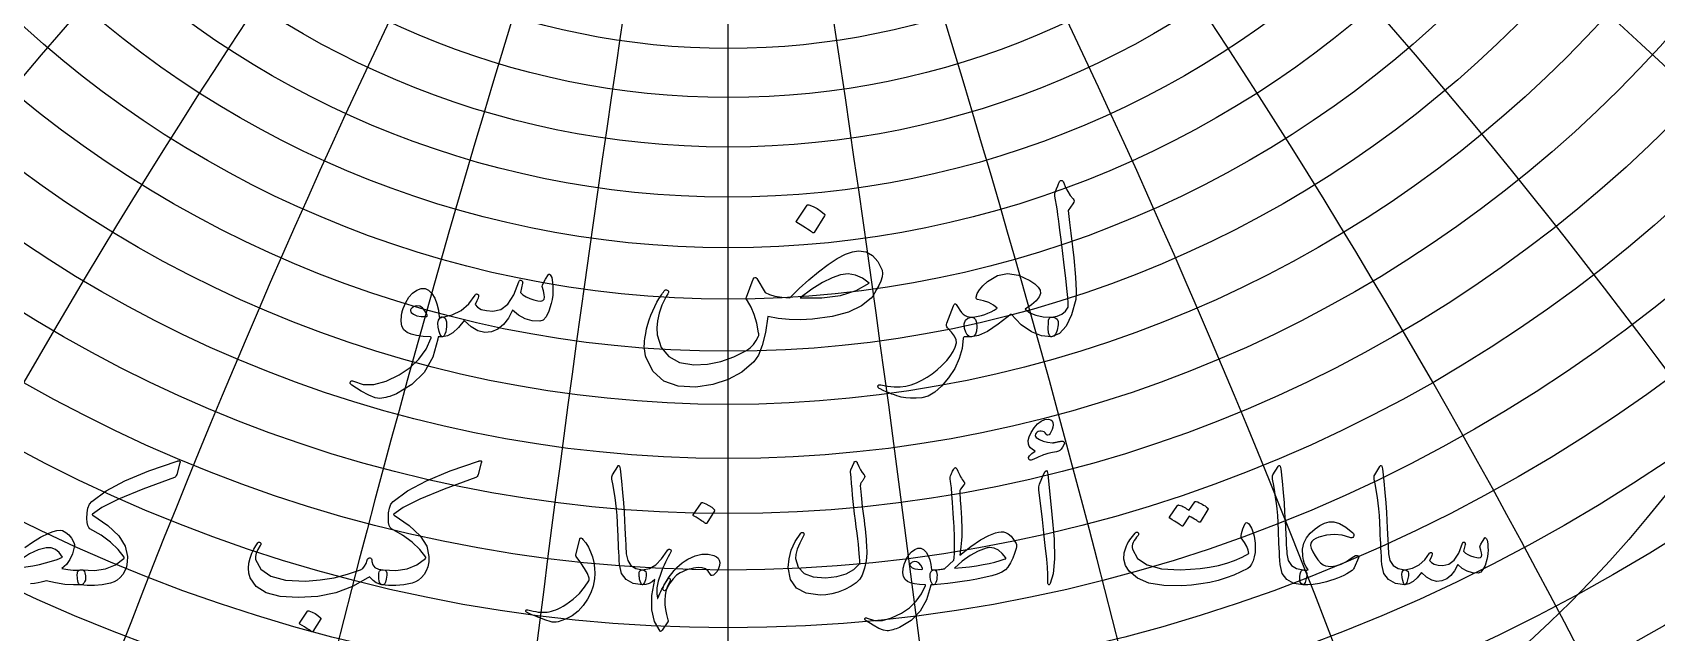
# Model space of a CAD drawing. Header units: millimetres. Extents: x -80 to 80, y -80 to 82.
# Drawn here: x -19.83 to 26.45, y -24.86 to -7.75 of the extents above; entities that cross this region are included whole.
import ezdxf

# ---------------------------------------------------------------- set-up
doc = ezdxf.new("R2010")
doc.units = ezdxf.units.MM
for name, color, linetype in [('CUT_OUTER', 1, 'Continuous'), ('ENGRAVE', 7, 'Continuous'), ('ENGRAVE_FINE', 8, 'Continuous'), ('TEXT', 5, 'Continuous')]:
    doc.layers.add(name, color=color, linetype=linetype)

msp = doc.modelspace()

# ---------------------------------------------------------------- linework, layer by layer
at = {"layer": 'CUT_OUTER'}
msp.add_arc((-0.0002, -0.0002), 80.3699, 149.413866, 87.803582, dxfattribs=at)
at = {"layer": 'ENGRAVE'}
msp.add_lwpolyline([(0, -79.2), (0, 79.2)], dxfattribs=at)
for centre, radius in [((0, 0), 79.2), ((0, 17.9864), 42.7145), ((0, 0), 51.8435), ((0, 14.9176), 31.7625), ((0, 13.0112), 22.6198), ((0, 0), 33.9362)]:
    msp.add_circle(centre, radius, dxfattribs=at)
for centre, radius, start, end in [((0, 23.0822), 56.7498, 105.92162, 74.07838), ((-6.4344, 24.0136), 57.4961, 139.754846, 270.861531), ((6.4344, 24.0136), 57.4961, 269.138469, 40.245154), ((-14.2744, 24.724), 59.1843, 174.656822, 279.54217), ((14.2744, 24.724), 59.1843, 260.45783, 5.343178), ((-25.249, 25.249), 62.9506, 211.691871, 290.355882), ((25.249, 25.249), 62.9506, 249.644118, 328.308129)]:
    msp.add_arc(centre, radius, start, end, dxfattribs=at)
at = {"layer": 'ENGRAVE_FINE'}
for centre, radius in [((0, 21.8315), 53.6012), ((0, 20.7123), 50.6441), ((0, 19.7075), 47.8562), ((0, 18.8029), 45.2185), ((0, 17.2479), 40.3301), ((0, 16.5787), 38.053), ((0, 15.9713), 35.8722), ((0, 15.4194), 33.7782), ((0, 14.4609), 29.8176), ((0, 14.0453), 27.9367), ((0, 13.6672), 26.1137), ((0, 13.3234), 24.3431), ((0, 12.7282), 20.9394)]:
    msp.add_circle(centre, radius, dxfattribs=at)
for centre, radius, start, end in [((-722.8731, -116.4424), 734.0246, 6.5036194, 15.341957), ((-722.8731, -116.4424), 734.0246, 6.5036194, 15.341957), ((722.8731, -116.4424), 734.0246, 164.658043, 173.4963806), ((722.8731, -116.4424), 734.0246, 164.658043, 173.4963806), ((-350.1991, -116.4424), 372.6741, 13.064756, 30.381405), ((-350.1991, -116.4424), 372.6741, 13.064756, 30.381405), ((350.1991, -116.4424), 372.6741, 149.618595, 166.935244), ((350.1991, -116.4424), 372.6741, 149.618595, 166.935244), ((-220.7707, -116.4424), 254.9241, 19.742202, 44.842633), ((-220.7707, -116.4424), 254.9241, 19.742202, 44.842633), ((220.7707, -116.4424), 254.9241, 135.157367, 160.257798), ((220.7707, -116.4424), 254.9241, 135.157367, 160.257798), ((-151.9033, -116.4424), 198.2957, 26.597292, 58.53821), ((-151.9033, -116.4424), 198.2957, 26.597292, 58.53821), ((151.9033, -116.4424), 198.2957, 121.46179, 153.402708), ((151.9033, -116.4424), 198.2957, 121.46179, 153.402708), ((-106.9533, -116.4424), 166.3899, 33.695116, 71.360537), ((-106.9533, -116.4424), 166.3899, 33.695116, 71.360537), ((106.9533, -116.4424), 166.3899, 108.639463, 146.304884), ((106.9533, -116.4424), 166.3899, 108.639463, 146.304884), ((-73.5902, -116.4424), 147.1805, 41.105625, 83.276844), ((-73.5902, -116.4424), 147.1805, 41.105625, 83.276844), ((73.5902, -116.4424), 147.1805, 96.723156, 138.894375), ((73.5902, -116.4424), 147.1805, 96.723156, 138.894375), ((-46.3924, -116.4424), 135.6423, 48.904494, 94.311228), ((-46.3924, -116.4424), 135.6423, 48.904494, 94.311228), ((46.3924, -116.4424), 135.6423, 85.688772, 131.095506), ((46.3924, -116.4424), 135.6423, 85.688772, 131.095506)]:
    msp.add_arc(centre, radius, start, end, dxfattribs=at)
at = {"layer": 'TEXT'}
for points in [[(9.3147, -12.3111), (9.3568, -12.2092), (9.3896, -12.1284), (9.413, -12.0687), (9.4271, -12.03), (9.438, -12.0055), (9.4521, -11.9879), (9.4692, -11.9774), (9.4895, -11.9738), (9.5126, -11.9777), (9.5317, -11.9895), (9.5469, -12.009), (9.5582, -12.0363), (9.6101, -12.1702), (9.6722, -12.2908), (9.7444, -12.3981), (9.8268, -12.4922), (9.8498, -12.5222), (9.8564, -12.5562), (9.8467, -12.5941), (9.8205, -12.6358), (9.6831, -12.8294), (9.6925, -12.9161), (9.7019, -13.0012), (9.7112, -13.0847), (9.7206, -13.1667), (9.73, -13.2471), (9.7393, -13.3259), (9.7487, -13.4032), (9.7581, -13.4789), (9.8443, -14.1799), (9.897, -14.728), (9.9161, -15.123), (9.9017, -15.365), (9.7838, -15.8041), (9.63, -16.1284), (9.4403, -16.338), (9.2147, -16.4329), (9.2085, -16.4329), (9.2022, -16.4329), (9.196, -16.4329), (9.1898, -16.4329), (9.1527, -16.3978), (9.1289, -16.3174), (9.1183, -16.1917), (9.1211, -16.0207), (9.1269, -15.9575), (9.1445, -15.9114), (9.1738, -15.8825), (9.2147, -15.8708), (9.3732, -15.8392), (9.5051, -15.7818), (9.6105, -15.6987), (9.6894, -15.5898), (9.6841, -15.459), (9.6745, -15.3103), (9.6607, -15.1437), (9.6425, -14.959), (9.6205, -14.7572), (9.5949, -14.539), (9.5658, -14.3045), (9.5332, -14.0535), (9.5032, -13.8068), (9.4755, -13.5851), (9.4501, -13.3884), (9.4271, -13.2166), (9.4072, -13.0699), (9.3912, -12.9481), (9.3791, -12.8513), (9.3709, -12.7795), (9.3084, -12.4235), (9.3065, -12.3884), (9.3069, -12.3579), (9.3096, -12.3322), (9.3147, -12.3111)], [(2.2451, -12.6795), (2.2529, -12.6717), (2.2639, -12.6671), (2.2779, -12.6655), (2.2951, -12.6671), (2.4165, -12.7162), (2.5309, -12.7763), (2.6382, -12.8474), (2.7385, -12.9294), (2.7483, -12.9418), (2.7526, -12.9543), (2.7514, -12.9668), (2.7447, -12.9793), (2.4512, -13.4539), (2.4403, -13.4653), (2.4262, -13.468), (2.4091, -13.4621), (2.3888, -13.4477), (2.3712, -13.4352), (2.3435, -13.4165), (2.3056, -13.3915), (2.2576, -13.3603), (2.1987, -13.3228), (2.128, -13.2791), (2.0457, -13.2291), (1.9516, -13.1729), (1.9391, -13.1635), (1.9329, -13.1542), (1.9329, -13.1448), (1.9391, -13.1354)], [(3.7065, -13.9785), (3.9243, -14.0105), (4.1093, -14.1128), (4.2615, -14.2853), (4.381, -14.5281), (4.3943, -14.621), (4.3841, -14.7248), (4.3505, -14.8396), (4.2935, -14.9653), (4.228, -15.0863), (4.1686, -15.187), (4.1156, -15.2674), (4.0687, -15.3275), (3.7955, -15.5523), (3.4255, -15.7272), (2.9586, -15.8521), (2.395, -15.927), (2.0558, -15.9434), (1.7315, -15.9364), (1.4219, -15.906), (1.1273, -15.8521), (1.0578, -16.3099), (0.968, -16.678), (0.8579, -16.9563), (0.7276, -17.1448), (0.3856, -17.4356), (-0.0031, -17.6523), (-0.4387, -17.7947), (-0.9212, -17.863), (-1.429, -17.8392), (-1.8345, -17.6928), (-2.1378, -17.4239), (-2.3388, -17.0324), (-2.356, -16.9717), (-2.37, -16.9083), (-2.381, -16.8421), (-2.3888, -16.7732), (-2.3927, -16.702), (-2.3919, -16.6288), (-2.3864, -16.5537), (-2.3763, -16.4766), (-2.3544, -16.3402), (-2.3263, -16.2057), (-2.292, -16.0732), (-2.2514, -15.9426), (-2.2049, -15.8144), (-2.153, -15.6889), (-2.0956, -15.5662), (-2.0328, -15.4462), (-2.0049, -15.3974), (-1.9774, -15.3509), (-1.9502, -15.3068), (-1.9235, -15.265), (-1.8976, -15.2256), (-1.8728, -15.1885), (-1.8492, -15.1538), (-1.8267, -15.1214), (-1.8107, -15.1031), (-1.7939, -15.0917), (-1.7764, -15.0874), (-1.758, -15.0902), (-1.7385, -15.0976), (-1.7237, -15.1074), (-1.7135, -15.1195), (-1.7081, -15.1339), (-1.7065, -15.1503), (-1.7081, -15.1682), (-1.7127, -15.1878), (-1.7205, -15.2088), (-1.7662, -15.2779), (-1.8095, -15.354), (-1.8505, -15.4372), (-1.8892, -15.5273), (-1.9703, -15.758), (-2.0203, -15.9754), (-2.039, -16.1796), (-2.0266, -16.3704), (-1.9098, -16.733), (-1.6971, -16.9965), (-1.3884, -17.1608), (-0.9836, -17.226), (-0.5925, -17.2077), (-0.2123, -17.1339), (0.1569, -17.0047), (0.5152, -16.8201), (0.6233, -16.7432), (0.7166, -16.6499), (0.7951, -16.5402), (0.8587, -16.4142), (0.8661, -16.3966), (0.8696, -16.3751), (0.8692, -16.3497), (0.865, -16.3205), (0.8099, -16.041), (0.7385, -15.7959), (0.6507, -15.5851), (0.5465, -15.4087), (0.5258, -15.3763), (0.5137, -15.3478), (0.5102, -15.3232), (0.5152, -15.3025), (0.7088, -14.7904), (0.7365, -14.7518), (0.7635, -14.7358), (0.7896, -14.7424), (0.815, -14.7717), (1.0461, -15.1651), (1.1698, -15.2237), (1.3287, -15.2682), (1.5226, -15.2986), (1.7518, -15.315), (2.0238, -15.05), (2.2967, -14.8045), (2.5703, -14.5785), (2.8447, -14.372), (3.107, -14.1999), (3.338, -14.0769), (3.5379, -14.0031), (3.7065, -13.9785)], [(-5.1242, -14.653), (-5.1105, -14.6436), (-5.0945, -14.6468), (-5.0761, -14.6624), (-5.0555, -14.6905), (-5.0332, -14.7381), (-5.0164, -14.806), (-5.0051, -14.8942), (-4.9993, -15.0027), (-4.9973, -15.1261), (-5.0039, -15.2463), (-5.0192, -15.3634), (-5.043, -15.4774), (-5.1124, -15.6991), (-5.1897, -15.8583), (-5.2748, -15.9551), (-5.3677, -15.9895), (-5.5875, -15.9766), (-5.7908, -15.9192), (-5.9778, -15.8173), (-6.1484, -15.671), (-6.2655, -15.9017), (-6.4044, -16.0816), (-6.5652, -16.2108), (-6.7479, -16.2892), (-6.9395, -16.3064), (-7.1335, -16.258), (-7.3299, -16.144), (-7.5285, -15.9645), (-7.6894, -16.1694), (-7.847, -16.3158), (-8.0016, -16.4036), (-8.1531, -16.4329), (-8.1835, -16.4157), (-8.2124, -16.3642), (-8.2397, -16.2783), (-8.2655, -16.1581), (-8.2748, -16.0394), (-8.2592, -15.952), (-8.2186, -15.8958), (-8.1531, -15.8708), (-7.865, -15.8056), (-7.6129, -15.6788), (-7.3966, -15.4903), (-7.2163, -15.2401), (-7.2065, -15.2264), (-7.196, -15.2166), (-7.1847, -15.2108), (-7.1726, -15.2088), (-7.1577, -15.2104), (-7.1445, -15.2151), (-7.1328, -15.2229), (-7.1226, -15.2338), (-7.1168, -15.2674), (-7.1304, -15.3244), (-7.1636, -15.4048), (-7.2163, -15.5086), (-7.1472, -15.5886), (-7.0399, -15.6476), (-6.8943, -15.6854), (-6.7104, -15.7022), (-6.4813, -15.6542), (-6.2811, -15.4977), (-6.1097, -15.2326), (-5.9673, -14.8591), (-5.9602, -14.84), (-5.9516, -14.8263), (-5.9415, -14.8181), (-5.9298, -14.8154), (-5.9122, -14.817), (-5.897, -14.8216), (-5.8841, -14.8294), (-5.8736, -14.8404), (-5.8658, -14.856), (-5.8611, -14.8716), (-5.8595, -14.8872), (-5.8611, -14.9028), (-5.9235, -15.1651), (-5.8505, -15.2299), (-5.7627, -15.2869), (-5.6601, -15.3361), (-5.5426, -15.3775), (-5.4282, -15.4044), (-5.3412, -15.4102), (-5.2815, -15.395), (-5.2491, -15.3587), (-5.2385, -15.3033), (-5.2444, -15.2244), (-5.2666, -15.1222), (-5.3053, -14.9965), (-5.2986, -14.961), (-5.2662, -14.8919), (-5.2081, -14.7892), (-5.1242, -14.653)], [(4.0125, -14.9028), (3.8209, -14.7568), (3.6206, -14.6686), (3.4118, -14.6382), (3.1944, -14.6655), (2.9586, -14.7486), (2.6885, -14.8856), (2.3841, -15.0765), (2.0453, -15.3212), (2.6624, -15.3232), (3.196, -15.2541), (3.646, -15.114), (4.0125, -14.9028)], [(9.2147, -15.8708), (9.3061, -15.8845), (9.3677, -15.9255), (9.3997, -15.9938), (9.4021, -16.0894), (9.3716, -16.2373), (9.3303, -16.3439), (9.278, -16.4091), (9.2147, -16.4329), (8.9271, -16.4067), (8.6386, -16.2908), (8.3494, -16.0851), (8.0594, -15.7896), (7.6936, -16.0734), (7.3833, -16.2752), (7.1285, -16.395), (6.929, -16.4329), (6.863, -16.4181), (6.8088, -16.3736), (6.7662, -16.2994), (6.7354, -16.1956), (6.7264, -16.0582), (6.7557, -15.9583), (6.8232, -15.8958), (6.929, -15.8708), (7.0252, -15.8615), (7.1203, -15.8458), (7.2141, -15.824), (7.3068, -15.7959), (7.3984, -15.7611), (7.4887, -15.7194), (7.5779, -15.6706), (7.6659, -15.6148), (7.5578, -15.5266), (7.4271, -15.4555), (7.2737, -15.4017), (7.0976, -15.365), (7.0816, -15.3583), (7.0711, -15.3447), (7.066, -15.324), (7.0664, -15.2963), (7.0961, -15.2006), (7.1601, -15.0949), (7.2584, -14.9789), (7.3911, -14.8529), (7.6679, -14.687), (7.961, -14.6265), (8.2705, -14.6714), (8.5965, -14.8216), (8.7346, -14.9177), (8.8307, -15.0121), (8.8845, -15.105), (8.8962, -15.1963), (8.8619, -15.2947), (8.7776, -15.4024), (8.6433, -15.5195), (8.4591, -15.646), (8.5906, -15.7444), (8.7604, -15.8146), (8.9684, -15.8568), (9.2147, -15.8708)], [(-8.278, -16.5016), (-8.4243, -17.0156), (-8.6698, -17.4462), (-9.0145, -17.7932), (-9.4583, -18.0566), (-9.5204, -18.0834), (-9.5816, -18.1074), (-9.6421, -18.1286), (-9.7019, -18.1472), (-9.7604, -18.1626), (-9.8174, -18.1745), (-9.8728, -18.1829), (-9.9267, -18.1878), (-10.061, -18.1687), (-10.2389, -18.0988), (-10.4606, -17.9782), (-10.7261, -17.8068), (-10.7546, -17.7822), (-10.7713, -17.7584), (-10.7764, -17.7354), (-10.7698, -17.7131), (-10.7549, -17.696), (-10.7354, -17.6882), (-10.7112, -17.6897), (-10.6823, -17.7007), (-10.4064, -17.79), (-10.0969, -17.7896), (-9.7538, -17.6995), (-9.3771, -17.5195), (-9.0695, -17.3107), (-8.815, -17.0652), (-8.6136, -16.783), (-8.4653, -16.4641), (-8.4665, -16.4528), (-8.47, -16.4438), (-8.4759, -16.4372), (-8.4841, -16.4329), (-8.6991, -16.4204), (-8.8822, -16.3954), (-9.0332, -16.3579), (-9.1523, -16.308), (-9.2444, -16.2307), (-9.3022, -16.1238), (-9.3256, -15.9871), (-9.3147, -15.8209), (-9.3111, -15.7988), (-9.3069, -15.7764), (-9.3018, -15.7535), (-9.2959, -15.7303), (-9.2893, -15.7063), (-9.2819, -15.6811), (-9.2737, -15.6548), (-9.2647, -15.6273), (-9.1913, -15.4489), (-9.1023, -15.301), (-8.9977, -15.1835), (-8.8775, -15.0964), (-8.7545, -15.0488), (-8.6417, -15.0496), (-8.5391, -15.0988), (-8.4466, -15.1963), (-8.3658, -15.3322), (-8.3045, -15.4899), (-8.2627, -15.6694), (-8.2405, -15.8708), (-8.2282, -15.8706), (-8.2163, -15.87), (-8.2048, -15.8691), (-8.1937, -15.8677), (-8.1825, -15.8663), (-8.171, -15.8654), (-8.1591, -15.8648), (-8.1468, -15.8646), (-8.1047, -15.8736), (-8.0719, -15.9005), (-8.0485, -15.9454), (-8.0344, -16.0082), (-8.0285, -16.0773), (-8.0297, -16.1472), (-8.0379, -16.2178), (-8.0531, -16.2892), (-8.073, -16.3521), (-8.0953, -16.397), (-8.1199, -16.4239), (-8.1468, -16.4329), (-8.2655, -16.4329), (-8.2663, -16.4442), (-8.2686, -16.4594), (-8.2725, -16.4786), (-8.278, -16.5016)], [(-8.5777, -15.8021), (-8.6433, -15.6878), (-8.7151, -15.607), (-8.7932, -15.5597), (-8.8775, -15.5461), (-8.9278, -15.5593), (-8.9727, -15.5804), (-9.0122, -15.6093), (-9.0461, -15.646), (-9.057, -15.6655), (-9.0586, -15.6866), (-9.0508, -15.7092), (-9.0336, -15.7334), (-8.9692, -15.79), (-8.8759, -15.8287), (-8.7538, -15.8494), (-8.6027, -15.8521), (-8.5871, -15.849), (-8.5777, -15.8396), (-8.5746, -15.824), (-8.5777, -15.8021)], [(6.2233, -16.0457), (6.4169, -15.5461), (6.4384, -15.5063), (6.4591, -15.4867), (6.479, -15.4875), (6.4981, -15.5086), (6.5504, -15.596), (6.6011, -15.671), (6.6503, -15.7334), (6.6979, -15.7834), (6.7502, -15.8216), (6.8072, -15.849), (6.8689, -15.8654), (6.9353, -15.8708), (7.0008, -15.888), (7.0477, -15.9395), (7.0758, -16.0254), (7.0851, -16.1456), (7.0758, -16.2666), (7.0477, -16.3548), (7.0008, -16.4102), (6.9353, -16.4329), (6.8849, -16.4352), (6.8338, -16.436), (6.7819, -16.4352), (6.7292, -16.4329), (6.7202, -16.4352), (6.712, -16.4423), (6.7046, -16.454), (6.6979, -16.4704), (6.6644, -16.7658), (6.5824, -17.0527), (6.452, -17.331), (6.2733, -17.6007), (6.0738, -17.8353), (5.8814, -18.0082), (5.696, -18.1195), (5.5176, -18.169), (5.3498, -18.1819), (5.196, -18.1831), (5.0562, -18.1726), (4.9306, -18.1503), (4.8691, -18.1331), (4.8033, -18.1128), (4.7332, -18.0894), (4.6589, -18.0629), (4.5806, -18.0324), (4.4989, -17.9973), (4.4136, -17.9575), (4.3248, -17.913), (4.3025, -17.9028), (4.2857, -17.8911), (4.2744, -17.8779), (4.2686, -17.863), (4.2647, -17.8431), (4.2654, -17.8271), (4.2709, -17.815), (4.2811, -17.8068), (4.2943, -17.7994), (4.3092, -17.7959), (4.3256, -17.7963), (4.3435, -17.8006), (4.5402, -17.8404), (4.7245, -17.8599), (4.8962, -17.8591), (5.0555, -17.838), (5.213, -17.7965), (5.3669, -17.7405), (5.5174, -17.67), (5.6644, -17.5851), (5.8082, -17.4862), (5.9493, -17.3736), (6.0877, -17.2473), (6.2233, -17.1074), (6.3252, -16.9797), (6.406, -16.8529), (6.4657, -16.7268), (6.5043, -16.6015), (6.493, -16.5141), (6.4466, -16.4142), (6.365, -16.3017), (6.2483, -16.1768), (6.228, -16.1499), (6.2171, -16.1191), (6.2155, -16.0843), (6.2233, -16.0457)], [(9.4099, -19.696), (9.3489, -19.7074), (9.2922, -19.7182), (9.24, -19.7285), (9.1921, -19.7381), (9.1489, -19.7475), (9.1107, -19.7569), (9.0775, -19.7662), (9.0492, -19.7756), (9.0206, -19.7863), (8.986, -19.7996), (8.9456, -19.8156), (8.8994, -19.8342), (8.8472, -19.8557), (8.7893, -19.8804), (8.7255, -19.9084), (8.6558, -19.9395), (8.6274, -19.9489), (8.6031, -19.9489), (8.5829, -19.9395), (8.5668, -19.9208), (8.5571, -19.8748), (8.5844, -19.8213), (8.6485, -19.7601), (8.7495, -19.6913), (8.6722, -19.6474), (8.6136, -19.6), (8.5738, -19.549), (8.5527, -19.4946), (8.5486, -19.3918), (8.5738, -19.2803), (8.6283, -19.16), (8.712, -19.0309), (8.8118, -18.9152), (8.9146, -18.8353), (9.0203, -18.7911), (9.1289, -18.7826), (9.1895, -18.7979), (9.2307, -18.8295), (9.2527, -18.8775), (9.2553, -18.9419), (9.2448, -19.0116), (9.2272, -19.0754), (9.2026, -19.1333), (9.171, -19.1854), (9.1394, -19.222), (9.1101, -19.2381), (9.0832, -19.2337), (9.0586, -19.2089), (9.0305, -19.1717), (8.9977, -19.1445), (8.9602, -19.1272), (8.9181, -19.1199), (8.8739, -19.1199), (8.835, -19.1292), (8.8013, -19.148), (8.7729, -19.1761), (8.7521, -19.21), (8.746, -19.2416), (8.7544, -19.2709), (8.7776, -19.2979), (8.8642, -19.362), (8.9696, -19.4091), (9.0937, -19.4392), (9.2366, -19.4524), (9.249, -19.452), (9.2629, -19.4507), (9.2783, -19.4485), (9.2951, -19.4454), (9.3134, -19.4417), (9.3332, -19.4378), (9.3544, -19.4335), (9.3771, -19.429), (9.4017, -19.4245), (9.4239, -19.4202), (9.4439, -19.4163), (9.4614, -19.4126), (9.4769, -19.4095), (9.4907, -19.4073), (9.5027, -19.406), (9.5129, -19.4056), (9.5323, -19.4076), (9.5481, -19.4138), (9.5604, -19.424), (9.5691, -19.4384), (9.5747, -19.4521), (9.5773, -19.4653), (9.5771, -19.4779), (9.5738, -19.4899), (9.5285, -19.5748), (9.486, -19.6374), (9.4465, -19.6778), (9.4099, -19.696)], [(-18.4263, -23.0777), (-18.0648, -23.0994), (-17.7437, -23.052), (-17.4629, -22.9355), (-17.2226, -22.7499), (-17.2167, -22.7425), (-17.2132, -22.7346), (-17.2121, -22.7262), (-17.2132, -22.7171), (-17.3833, -22.4925), (-17.6032, -22.2827), (-17.8728, -22.0874), (-18.1922, -21.9068), (-18.2273, -21.8728), (-18.253, -21.8131), (-18.2694, -21.7276), (-18.2765, -21.6164), (-18.273, -21.4539), (-18.2484, -21.3178), (-18.2027, -21.208), (-18.1359, -21.1246), (-17.7328, -20.828), (-17.1933, -20.5379), (-16.5174, -20.2542), (-15.705, -19.977), (-15.6959, -19.9729), (-15.6875, -19.97), (-15.6796, -19.9682), (-15.6722, -19.9676), (-15.6655, -19.9676), (-15.6594, -19.9676), (-15.6538, -19.9676), (-15.6488, -19.9676), (-15.6365, -19.9694), (-15.6277, -19.9747), (-15.6225, -19.9835), (-15.6207, -19.9958), (-15.6209, -19.9982), (-15.6213, -20.001), (-15.622, -20.0041), (-15.6231, -20.0075), (-15.6244, -20.0114), (-15.626, -20.0162), (-15.6279, -20.022), (-15.6301, -20.0285), (-15.7191, -20.3611), (-15.7302, -20.3907), (-15.7448, -20.4138), (-15.763, -20.4305), (-15.7846, -20.4407), (-16.686, -20.7765), (-17.376, -21.0625), (-17.8546, -21.2987), (-18.1219, -21.4852), (-18.1283, -21.4943), (-18.1289, -21.5028), (-18.1237, -21.5107), (-18.1125, -21.518), (-17.6799, -21.8128), (-17.3701, -22.107), (-17.1834, -22.4006), (-17.1195, -22.6937), (-17.128, -22.8506), (-17.1535, -22.9887), (-17.196, -23.1082), (-17.2554, -23.2089), (-17.3315, -23.2979), (-17.4146, -23.3681), (-17.5048, -23.4197), (-17.602, -23.4524), (-17.8403, -23.5013), (-18.0633, -23.5262), (-18.2712, -23.5271), (-18.4638, -23.504), (-18.4913, -23.4914), (-18.513, -23.4677), (-18.5288, -23.4328), (-18.5388, -23.3869), (-18.5449, -23.3342), (-18.5493, -23.2885), (-18.5519, -23.2499), (-18.5528, -23.2183), (-18.5499, -23.1735), (-18.5411, -23.1375), (-18.5265, -23.1102), (-18.506, -23.0918), (-18.4905, -23.0821), (-18.472, -23.0766), (-18.4506, -23.0751), (-18.4263, -23.0777)], [(-9.8361, -23.0777), (-9.4746, -23.0994), (-9.1535, -23.052), (-8.8727, -22.9355), (-8.6324, -22.7499), (-8.6265, -22.7425), (-8.623, -22.7346), (-8.6218, -22.7262), (-8.623, -22.7171), (-8.7931, -22.4925), (-9.0129, -22.2827), (-9.2826, -22.0874), (-9.6019, -21.9068), (-9.6371, -21.8728), (-9.6628, -21.8131), (-9.6792, -21.7276), (-9.6862, -21.6164), (-9.6827, -21.4539), (-9.6581, -21.3178), (-9.6125, -21.208), (-9.5457, -21.1246), (-9.1426, -20.828), (-8.6031, -20.5379), (-7.9272, -20.2542), (-7.1148, -19.977), (-7.1057, -19.9729), (-7.0972, -19.97), (-7.0893, -19.9682), (-7.082, -19.9676), (-7.0753, -19.9676), (-7.0691, -19.9676), (-7.0636, -19.9676), (-7.0586, -19.9676), (-7.0463, -19.9694), (-7.0375, -19.9747), (-7.0322, -19.9835), (-7.0305, -19.9958), (-7.0306, -19.9982), (-7.0311, -20.001), (-7.0318, -20.0041), (-7.0328, -20.0075), (-7.0341, -20.0114), (-7.0358, -20.0162), (-7.0377, -20.022), (-7.0399, -20.0285), (-7.1289, -20.3611), (-7.14, -20.3907), (-7.1546, -20.4138), (-7.1728, -20.4305), (-7.1944, -20.4407), (-8.0958, -20.7765), (-8.7858, -21.0625), (-9.2644, -21.2987), (-9.5317, -21.4852), (-9.5381, -21.4943), (-9.5387, -21.5028), (-9.5334, -21.5107), (-9.5223, -21.518), (-9.0896, -21.8128), (-8.7799, -22.107), (-8.5931, -22.4006), (-8.5293, -22.6937), (-8.5378, -22.8506), (-8.5633, -22.9887), (-8.6057, -23.1082), (-8.6652, -23.2089), (-8.7413, -23.2979), (-8.8244, -23.3681), (-8.9146, -23.4197), (-9.0118, -23.4524), (-9.2501, -23.5013), (-9.4731, -23.5262), (-9.681, -23.5271), (-9.8736, -23.504), (-9.9011, -23.4914), (-9.9228, -23.4677), (-9.9386, -23.4328), (-9.9485, -23.3869), (-9.9547, -23.3342), (-9.9591, -23.2885), (-9.9617, -23.2499), (-9.9626, -23.2183), (-9.9597, -23.1735), (-9.9509, -23.1375), (-9.9362, -23.1102), (-9.9158, -23.0918), (-9.9002, -23.0821), (-9.8818, -23.0766), (-9.8604, -23.0751), (-9.8361, -23.0777)], [(-3.1522, -20.1269), (-3.1432, -20.1128), (-3.1347, -20.1035), (-3.1268, -20.0988), (-3.1195, -20.0988), (-3.1083, -20.1049), (-3.0984, -20.1234), (-3.0896, -20.1541), (-3.082, -20.1972), (-3.0433, -20.547), (-3.0117, -20.8705), (-2.9871, -21.1676), (-2.9696, -21.4384), (-2.9583, -21.6699), (-2.9479, -21.8775), (-2.9384, -22.061), (-2.9298, -22.2206), (-2.9223, -22.3561), (-2.9163, -22.4677), (-2.9118, -22.5552), (-2.9087, -22.6187), (-2.8671, -22.809), (-2.7752, -22.9489), (-2.6329, -23.0385), (-2.4403, -23.0777), (-2.3867, -23.0918), (-2.3525, -23.1246), (-2.3375, -23.1761), (-2.3419, -23.2464), (-2.3639, -23.357), (-2.3876, -23.4361), (-2.4131, -23.4835), (-2.4403, -23.4993), (-2.7114, -23.4636), (-2.911, -23.3564), (-3.0392, -23.1779), (-3.096, -22.9279), (-3.105, -22.8083), (-3.113, -22.6884), (-3.1202, -22.5682), (-3.1265, -22.4478), (-3.1322, -22.327), (-3.1376, -22.206), (-3.1427, -22.0846), (-3.1476, -21.963), (-3.1563, -21.731), (-3.1686, -21.5221), (-3.1844, -21.3364), (-3.2038, -21.1737), (-3.2266, -21.0176), (-3.2529, -20.8511), (-3.2828, -20.6745), (-3.3162, -20.4876), (-3.3206, -20.4539), (-3.3197, -20.4232), (-3.3135, -20.3953), (-3.3021, -20.3705)], [(3.5832, -20.0145), (3.5914, -20.0001), (3.6019, -19.9899), (3.6148, -19.9837), (3.63, -19.9817), (3.6452, -19.9843), (3.6581, -19.9922), (3.6686, -20.0054), (3.6768, -20.0239), (3.7205, -20.1313), (3.767, -20.2241), (3.8165, -20.3023), (3.8689, -20.3658), (3.8844, -20.3886), (3.8888, -20.415), (3.8821, -20.4448), (3.8642, -20.4782), (3.8528, -20.4943), (3.8419, -20.5098), (3.8317, -20.5247), (3.822, -20.5391), (3.813, -20.5525), (3.8045, -20.5648), (3.7966, -20.576), (3.7893, -20.5859), (3.777, -20.6041), (3.7682, -20.6257), (3.7629, -20.6509), (3.7611, -20.6796), (3.7667, -20.7605), (3.774, -20.8488), (3.7831, -20.9444), (3.7939, -21.0473), (3.8062, -21.1575), (3.8197, -21.275), (3.8343, -21.3999), (3.8501, -21.5321), (3.8679, -21.6639), (3.8835, -21.7879), (3.8971, -21.904), (3.9087, -22.0122), (3.9185, -22.1127), (3.9268, -22.206), (3.9337, -22.2919), (3.9391, -22.3705), (3.9453, -22.6032), (3.9263, -22.8236), (3.8821, -23.0318), (3.8127, -23.2276), (3.745, -23.3427), (3.6405, -23.4489), (3.4991, -23.5464), (3.3209, -23.6351), (3.1277, -23.7086), (2.9462, -23.7604), (2.7764, -23.7906), (2.6183, -23.7991), (2.2225, -23.7446), (1.9391, -23.5953), (1.7682, -23.3512), (1.7096, -23.0122), (1.7301, -22.7595), (1.7963, -22.5122), (1.9081, -22.2701), (2.0656, -22.0332), (2.0776, -22.0195), (2.0902, -22.011), (2.1034, -22.0078), (2.1171, -22.0098), (2.1317, -22.0154), (2.1429, -22.0227), (2.1505, -22.0318), (2.1546, -22.0426), (2.1575, -22.0587), (2.1569, -22.0742), (2.1528, -22.0891), (2.1452, -22.1035), (2.0378, -22.3128), (1.9637, -22.4911), (1.923, -22.6383), (1.9157, -22.7546), (1.9939, -23.0048), (2.1628, -23.1796), (2.4224, -23.2789), (2.7729, -23.3026), (3.0887, -23.2683), (3.3572, -23.189), (3.5782, -23.0646), (3.7518, -22.8951), (3.7481, -22.8132), (3.7418, -22.7177), (3.7329, -22.6083), (3.7213, -22.4852), (3.7068, -22.3481), (3.6891, -22.1966), (3.6682, -22.0307), (3.6441, -21.8506), (3.6212, -21.6647), (3.5996, -21.4817), (3.5791, -21.3017), (3.5597, -21.1246), (3.5419, -20.9504), (3.5258, -20.7791), (3.5114, -20.6108), (3.4989, -20.4454), (3.4801, -20.2862), (3.481, -20.268), (3.4836, -20.251), (3.488, -20.2352), (3.4942, -20.2206)], [(6.4403, -20.1831), (6.4514, -20.1711), (6.4614, -20.1632), (6.4702, -20.1594), (6.4778, -20.1597), (6.4869, -20.1638), (6.4954, -20.1714), (6.5033, -20.1825), (6.5106, -20.1972), (6.5403, -20.2604), (6.5685, -20.3189), (6.5953, -20.3728), (6.6207, -20.422), (6.6448, -20.4659), (6.6681, -20.504), (6.6905, -20.5362), (6.712, -20.5625), (6.7278, -20.5842), (6.7331, -20.607), (6.7278, -20.631), (6.712, -20.6562), (6.6183, -20.7733), (6.6063, -20.7935), (6.5984, -20.8166), (6.5946, -20.8427), (6.5949, -20.8716), (6.6101, -21.0927), (6.623, -21.2873), (6.6335, -21.4557), (6.6417, -21.5976), (6.6479, -21.7136), (6.6523, -21.8037), (6.6549, -21.8681), (6.6558, -21.9068), (6.6548, -22.0209), (6.6517, -22.1293), (6.6466, -22.2317), (6.6394, -22.3283), (6.6305, -22.4191), (6.6201, -22.504), (6.6082, -22.583), (6.5949, -22.6562), (6.9131, -22.4126), (7.1886, -22.2253), (7.4213, -22.0941), (7.6113, -22.0192), (7.6959, -21.9993), (7.7717, -21.9911), (7.8388, -21.9946), (7.897, -22.0098), (7.9793, -22.0526), (8.0574, -22.1199), (8.1315, -22.2118), (8.2015, -22.3283), (8.2123, -22.3561), (8.2167, -22.388), (8.2146, -22.424), (8.2061, -22.4642), (8.1596, -22.6082), (8.1043, -22.7452), (8.0402, -22.8752), (7.9673, -22.9981), (7.8964, -23.0772), (7.7963, -23.1457), (7.6669, -23.2036), (7.5082, -23.251), (7.2959, -23.298), (7.0849, -23.3406), (6.8755, -23.3788), (6.6675, -23.4126), (6.4613, -23.4418), (6.2571, -23.4659), (6.0549, -23.4851), (5.8548, -23.4993), (5.8323, -23.4928), (5.8115, -23.4735), (5.7925, -23.4413), (5.7752, -23.3962), (5.76, -23.3409), (5.7518, -23.2873), (5.7506, -23.2355), (5.7565, -23.1855), (5.7697, -23.1418), (5.7904, -23.1094), (5.8188, -23.088), (5.8548, -23.0777), (5.9027, -23.0751), (5.9479, -23.0719), (5.9905, -23.0681), (6.0305, -23.0637), (6.0678, -23.0593), (6.1025, -23.0555), (6.1346, -23.0523), (6.164, -23.0496), (6.4263, -22.7967), (6.4286, -22.7857), (6.431, -22.7715), (6.4333, -22.7541), (6.4356, -22.7335), (6.438, -22.7096), (6.4403, -22.6825), (6.4427, -22.6522), (6.445, -22.6187), (6.4471, -22.5823), (6.4485, -22.5432), (6.4494, -22.5015), (6.4497, -22.4571), (6.4497, -22.4104), (6.4497, -22.3617), (6.4497, -22.3109), (6.4497, -22.2581), (6.4491, -22.1983), (6.4473, -22.1269), (6.4444, -22.0438), (6.4403, -21.9489), (6.4351, -21.843), (6.4286, -21.7264), (6.421, -21.5994), (6.4122, -21.4618), (6.392, -21.1565), (6.3736, -20.915), (6.3569, -20.7373), (6.342, -20.6234), (6.33, -20.5502), (6.3221, -20.4946), (6.3182, -20.4565), (6.3185, -20.436), (6.3327, -20.3974), (6.3472, -20.3611), (6.362, -20.3271), (6.3771, -20.2955), (6.3925, -20.2657), (6.4081, -20.237), (6.4241, -20.2095), (6.4403, -20.1831)], [(8.9837, -20.3611), (9.0285, -20.2744), (9.0645, -20.244), (9.0917, -20.2698), (9.1101, -20.3517), (9.2179, -21.4993), (9.282, -22.2036), (9.2963, -22.7663), (9.2609, -23.1872), (9.1757, -23.4665), (9.1602, -23.4893), (9.1464, -23.5016), (9.1344, -23.5034), (9.1242, -23.4946), (9.116, -23.4808), (9.1101, -23.463), (9.1066, -23.441), (9.1054, -23.415), (9.1054, -23.2121), (9.0961, -22.9969), (9.0773, -22.7695), (9.0492, -22.5297), (9.0431, -22.4671), (9.0246, -22.2979), (8.9939, -22.0221), (8.9509, -21.6398), (8.8478, -20.792), (8.8455, -20.7469), (8.8478, -20.7054), (8.8549, -20.6673), (8.8666, -20.6328)], [(15.6722, -20.1269), (15.6813, -20.1128), (15.6898, -20.1035), (15.6977, -20.0988), (15.705, -20.0988), (15.7161, -20.1049), (15.7261, -20.1234), (15.7349, -20.1541), (15.7425, -20.1972), (15.7811, -20.547), (15.8127, -20.8705), (15.8373, -21.1676), (15.8549, -21.4384), (15.8662, -21.6699), (15.8766, -21.8775), (15.8861, -22.061), (15.8947, -22.2206), (15.9022, -22.3561), (15.9082, -22.4677), (15.9127, -22.5552), (15.9158, -22.6187), (15.9574, -22.809), (16.0493, -22.9489), (16.1916, -23.0385), (16.3842, -23.0777), (16.4378, -23.0918), (16.472, -23.1246), (16.4869, -23.1761), (16.4825, -23.2464), (16.4606, -23.357), (16.4369, -23.4361), (16.4114, -23.4835), (16.3842, -23.4993), (16.1131, -23.4636), (15.9135, -23.3564), (15.7852, -23.1779), (15.7284, -22.9279), (15.7195, -22.8083), (15.7115, -22.6884), (15.7043, -22.5682), (15.698, -22.4478), (15.6923, -22.327), (15.6869, -22.206), (15.6817, -22.0846), (15.6769, -21.963), (15.6681, -21.731), (15.6558, -21.5221), (15.64, -21.3364), (15.6207, -21.1737), (15.5979, -21.0176), (15.5715, -20.8511), (15.5417, -20.6745), (15.5083, -20.4876), (15.5039, -20.4539), (15.5048, -20.4232), (15.5109, -20.3953), (15.5223, -20.3705)], [(18.5715, -20.1269), (18.5806, -20.1128), (18.5891, -20.1035), (18.597, -20.0988), (18.6043, -20.0988), (18.6155, -20.1049), (18.6254, -20.1234), (18.6342, -20.1541), (18.6418, -20.1972), (18.6804, -20.547), (18.7121, -20.8705), (18.7367, -21.1676), (18.7542, -21.4384), (18.7655, -21.6699), (18.7759, -21.8775), (18.7854, -22.061), (18.794, -22.2206), (18.8015, -22.3561), (18.8075, -22.4677), (18.812, -22.5552), (18.8151, -22.6187), (18.8567, -22.809), (18.9486, -22.9489), (19.0909, -23.0385), (19.2835, -23.0777), (19.3371, -23.0918), (19.3713, -23.1246), (19.3862, -23.1761), (19.3819, -23.2464), (19.3599, -23.357), (19.3362, -23.4361), (19.3107, -23.4835), (19.2835, -23.4993), (19.0124, -23.4636), (18.8128, -23.3564), (18.6845, -23.1779), (18.6278, -22.9279), (18.6188, -22.8083), (18.6108, -22.6884), (18.6036, -22.5682), (18.5973, -22.4478), (18.5916, -22.327), (18.5862, -22.206), (18.5811, -22.0846), (18.5762, -21.963), (18.5674, -21.731), (18.5552, -21.5221), (18.5393, -21.3364), (18.52, -21.1737), (18.4972, -21.0176), (18.4708, -20.8511), (18.441, -20.6745), (18.4076, -20.4876), (18.4032, -20.4539), (18.4041, -20.4232), (18.4102, -20.3953), (18.4217, -20.3705)], [(-0.7682, -21.1667), (-0.7623, -21.1609), (-0.7541, -21.1574), (-0.7436, -21.1562), (-0.7307, -21.1574), (-0.6396, -21.1942), (-0.5539, -21.2393), (-0.4734, -21.2926), (-0.3981, -21.3541), (-0.3908, -21.3634), (-0.3876, -21.3728), (-0.3885, -21.3822), (-0.3934, -21.3915), (-0.6136, -21.7475), (-0.6218, -21.756), (-0.6323, -21.7581), (-0.6452, -21.7537), (-0.6604, -21.7428), (-0.6736, -21.7335), (-0.6944, -21.7194), (-0.7228, -21.7007), (-0.7588, -21.6773), (-0.803, -21.6492), (-0.856, -21.6164), (-0.9177, -21.5789), (-0.9883, -21.5367), (-0.9977, -21.5297), (-1.0023, -21.5227), (-1.0023, -21.5157), (-0.9977, -21.5086)], [(13.2928, -21.1339), (13.2987, -21.1281), (13.3069, -21.1246), (13.3174, -21.1234), (13.3303, -21.1246), (13.3764, -21.1418), (13.421, -21.1609), (13.4642, -21.1816), (13.5059, -21.2042), (13.5465, -21.2288), (13.5862, -21.2557), (13.6249, -21.285), (13.6629, -21.3166), (13.6702, -21.3263), (13.6734, -21.3365), (13.6725, -21.3473), (13.6675, -21.3588), (13.4427, -21.7147), (13.4366, -21.7194), (13.4275, -21.7194), (13.4155, -21.7147), (13.4006, -21.7054), (13.3903, -21.6967), (13.3736, -21.6849), (13.3505, -21.6698), (13.3209, -21.6515), (13.2846, -21.6297), (13.2413, -21.6041), (13.191, -21.5747), (13.1336, -21.5414), (12.9556, -21.8178), (12.9474, -21.8263), (12.9369, -21.8283), (12.924, -21.8239), (12.9087, -21.8131), (12.8956, -21.8037), (12.8748, -21.7897), (12.8464, -21.7709), (12.8104, -21.7475), (12.7662, -21.7194), (12.7132, -21.6866), (12.6514, -21.6492), (12.5809, -21.607), (12.5736, -21.6), (12.5703, -21.593), (12.5712, -21.5859), (12.5762, -21.5789), (12.8057, -21.237), (12.8116, -21.2311), (12.8198, -21.2276), (12.8303, -21.2264), (12.8432, -21.2276), (12.8824, -21.2403), (12.9205, -21.2551), (12.9573, -21.272), (12.9931, -21.2908), (13.0276, -21.3115), (13.061, -21.3336), (13.0932, -21.3571), (13.1242, -21.3822)], [(14.8198, -21.7569), (14.8512, -21.7964), (14.8801, -21.84), (14.9063, -21.8877), (14.9298, -21.9396), (14.9508, -21.9952), (14.9691, -22.0543), (14.9847, -22.117), (14.9978, -22.1831), (15.0147, -22.316), (15.0188, -22.4478), (15.0101, -22.5783), (14.9884, -22.7077), (14.9556, -22.8231), (14.9134, -22.9161), (14.8619, -22.987), (14.801, -23.0356), (14.6078, -23.1378), (14.4029, -23.2288), (14.1863, -23.3087), (13.9579, -23.3775), (13.7179, -23.4346), (13.4661, -23.4794), (13.2027, -23.5119), (12.9275, -23.5321), (12.4117, -23.5268), (11.9884, -23.4548), (11.6576, -23.316), (11.4193, -23.1105), (11.3215, -22.9498), (11.2764, -22.7768), (11.284, -22.5915), (11.3443, -22.3939), (11.3647, -22.3513), (11.3882, -22.3078), (11.415, -22.2635), (11.445, -22.2182), (11.4783, -22.1721), (11.5147, -22.1252), (11.5544, -22.0773), (11.5973, -22.0286), (11.6116, -22.0148), (11.6265, -22.0063), (11.6421, -22.0031), (11.6582, -22.0051), (11.669, -22.0092), (11.6781, -22.0168), (11.6854, -22.028), (11.6909, -22.0426), (11.6936, -22.0564), (11.6921, -22.0695), (11.6866, -22.0821), (11.6769, -22.0941), (11.6368, -22.1418), (11.6008, -22.1913), (11.5689, -22.2425), (11.5411, -22.2955), (11.522, -22.3462), (11.5118, -22.3951), (11.5103, -22.4422), (11.5176, -22.4876), (11.664, -22.7525), (11.9392, -22.9384), (12.3432, -23.0452), (12.876, -23.0731), (13.1688, -23.0618), (13.448, -23.0373), (13.7133, -22.9997), (13.965, -22.9489), (14.2031, -22.885), (14.4281, -22.8078), (14.6399, -22.7175), (14.8385, -22.614), (14.8192, -22.5174), (14.7753, -22.4103), (14.7068, -22.2926), (14.6137, -22.1644), (14.6107, -22.1521), (14.6113, -22.1293), (14.6154, -22.0959), (14.623, -22.052), (14.6251, -22.0476), (14.6266, -22.0438), (14.6274, -22.0406), (14.6277, -22.0379), (14.643, -21.9782), (14.6652, -21.9115), (14.6945, -21.8377), (14.7308, -21.7569), (14.7469, -21.7323), (14.7671, -21.7241), (14.7914, -21.7323), (14.8198, -21.7569)], [(17.9626, -22.7358), (17.8362, -23.0168), (17.8201, -23.0447), (17.8046, -23.0672), (17.7896, -23.0845), (17.7753, -23.0965), (17.7024, -23.1464), (17.6242, -23.1931), (17.5408, -23.2366), (17.4521, -23.2768), (17.3584, -23.3144), (17.2601, -23.35), (17.157, -23.3835), (17.0493, -23.415), (16.8479, -23.4642), (16.6699, -23.4946), (16.5153, -23.5063), (16.3842, -23.4993), (16.3341, -23.4765), (16.301, -23.4314), (16.2849, -23.364), (16.2858, -23.2745), (16.2978, -23.1937), (16.3151, -23.1339), (16.3376, -23.0953), (16.3654, -23.0777), (16.3701, -23.0777), (16.3748, -23.0777), (16.3795, -23.0777), (16.3842, -23.0777), (16.419, -23.0813), (16.4533, -23.0824), (16.4869, -23.0813), (16.52, -23.0777), (16.4632, -22.9937), (16.4193, -22.9009), (16.3883, -22.7993), (16.3701, -22.689), (16.3675, -22.4914), (16.4017, -22.3154), (16.4729, -22.1612), (16.5809, -22.0286), (16.72, -21.9047), (16.8561, -21.8096), (16.9893, -21.7431), (17.1195, -21.7054), (17.2601, -21.7057), (17.4193, -21.7581), (17.5973, -21.8626), (17.794, -22.0192), (17.8163, -22.0435), (17.8268, -22.0695), (17.8256, -22.0973), (17.8128, -22.1269), (17.7943, -22.1497), (17.7718, -22.162), (17.7451, -22.1638), (17.7144, -22.155), (17.494, -22.0912), (17.2729, -22.0684), (17.0513, -22.0865), (16.8291, -22.1456), (16.741, -22.1828), (16.6734, -22.2241), (16.6263, -22.2695), (16.5996, -22.319), (16.5932, -22.3816), (16.6113, -22.4618), (16.6541, -22.5596), (16.7214, -22.6749), (16.8034, -22.7914), (16.8807, -22.8787), (16.9533, -22.9366), (17.0212, -22.9653), (17.169, -22.98), (17.3174, -22.963), (17.4664, -22.9144), (17.616, -22.8342), (17.7519, -22.7405), (17.8221, -22.696), (17.8783, -22.6702), (17.9205, -22.6632), (17.9486, -22.6749), (17.96, -22.6893), (17.9662, -22.7042), (17.967, -22.7197), (17.9626, -22.7358)], [(-4.2295, -22.1925), (-4.2269, -22.184), (-4.2237, -22.1773), (-4.2199, -22.1723), (-4.2155, -22.1691), (-4.2023, -22.1679), (-4.1862, -22.1738), (-4.1672, -22.1866), (-4.1452, -22.2065), (-4.0597, -22.3081), (-3.986, -22.4255), (-3.9239, -22.5587), (-3.8736, -22.7077), (-3.8343, -22.8681), (-3.8103, -23.0262), (-3.8015, -23.182), (-3.808, -23.3354), (-3.8496, -23.5373), (-3.9181, -23.7311), (-4.0135, -23.9167), (-4.1359, -24.0941), (-4.2822, -24.2549), (-4.4497, -24.3857), (-4.6382, -24.4867), (-4.8478, -24.5578), (-4.904, -24.5698), (-4.9602, -24.5731), (-5.0164, -24.5675), (-5.0726, -24.5532), (-5.2022, -24.5079), (-5.3191, -24.4659), (-5.4235, -24.4271), (-5.5153, -24.3916), (-5.5942, -24.3592), (-5.6599, -24.3301), (-5.7124, -24.3042), (-5.7518, -24.2815), (-5.76, -24.2745), (-5.7658, -24.2674), (-5.7694, -24.2604), (-5.7705, -24.2534), (-5.7697, -24.2443), (-5.767, -24.2358), (-5.7626, -24.2279), (-5.7565, -24.2206), (-5.7486, -24.215), (-5.7389, -24.2124), (-5.7275, -24.2127), (-5.7143, -24.2159), (-5.6341, -24.2374), (-5.5574, -24.2551), (-5.4842, -24.2691), (-5.4146, -24.2792), (-5.3478, -24.2854), (-5.2834, -24.2879), (-5.2213, -24.2866), (-5.1616, -24.2815), (-5.1021, -24.272), (-5.0404, -24.2575), (-4.9768, -24.238), (-4.911, -24.2136), (-4.8433, -24.1839), (-4.7735, -24.1486), (-4.7016, -24.1078), (-4.6277, -24.0614), (-4.4201, -23.9121), (-4.2424, -23.7499), (-4.0946, -23.5748), (-3.9766, -23.3869), (-3.969, -23.3717), (-3.9649, -23.3541), (-3.9643, -23.3342), (-3.9672, -23.3119), (-4.0164, -23.1805), (-4.0937, -23.0344), (-4.1991, -22.8737), (-4.3326, -22.6983), (-4.3384, -22.6872), (-4.3419, -22.6773), (-4.3431, -22.6685), (-4.3419, -22.6609)], [(21.5552, -22.1644), (21.5654, -22.1574), (21.5774, -22.1597), (21.5912, -22.1714), (21.6067, -22.1925), (21.6234, -22.2282), (21.636, -22.2791), (21.6445, -22.3453), (21.6489, -22.4267), (21.6503, -22.5192), (21.6453, -22.6094), (21.6339, -22.6972), (21.6161, -22.7827), (21.564, -22.9489), (21.506, -23.0684), (21.4422, -23.141), (21.3725, -23.1667), (21.2077, -23.1571), (21.0552, -23.114), (20.9149, -23.0376), (20.787, -22.9279), (20.6992, -23.1009), (20.595, -23.2358), (20.4744, -23.3327), (20.3374, -23.3916), (20.1936, -23.4044), (20.0481, -23.3681), (19.9009, -23.2827), (19.7519, -23.148), (19.6313, -23.3017), (19.513, -23.4115), (19.3971, -23.4773), (19.2835, -23.4993), (19.2607, -23.4864), (19.239, -23.4478), (19.2185, -23.3834), (19.1992, -23.2932), (19.1922, -23.2042), (19.2039, -23.1386), (19.2343, -23.0965), (19.2835, -23.0777), (19.4995, -23.0289), (19.6887, -22.9337), (19.8508, -22.7923), (19.9861, -22.6047), (19.9934, -22.5944), (20.0013, -22.5871), (20.0098, -22.5827), (20.0189, -22.5812), (20.03, -22.5824), (20.0399, -22.5859), (20.0487, -22.5918), (20.0563, -22.6), (20.0607, -22.6252), (20.0505, -22.6679), (20.0256, -22.7282), (19.9861, -22.8061), (20.0379, -22.8661), (20.1184, -22.9103), (20.2276, -22.9387), (20.3655, -22.9513), (20.5373, -22.9153), (20.6875, -22.7979), (20.816, -22.5991), (20.9229, -22.319), (20.9281, -22.3046), (20.9346, -22.2944), (20.9422, -22.2882), (20.951, -22.2862), (20.9641, -22.2873), (20.9755, -22.2908), (20.9852, -22.2967), (20.9931, -22.3049), (20.999, -22.3166), (21.0025, -22.3283), (21.0036, -22.34), (21.0025, -22.3517), (20.9556, -22.5485), (21.0104, -22.5971), (21.0762, -22.6398), (21.1532, -22.6767), (21.2414, -22.7077), (21.3271, -22.7279), (21.3924, -22.7323), (21.4372, -22.7209), (21.4615, -22.6937), (21.4694, -22.6521), (21.465, -22.593), (21.4483, -22.5163), (21.4193, -22.422), (21.4243, -22.3954), (21.4486, -22.3435), (21.4922, -22.2666), (21.5552, -22.1644)], [(-19.4381, -22.4454), (-19.6708, -22.5031), (-19.9146, -22.6199), (-20.1696, -22.7958), (-20.4357, -23.0309), (-20.2222, -23.0136), (-20.0171, -22.9899), (-19.8205, -22.9598), (-19.6324, -22.9232), (-19.4531, -22.8804), (-19.2829, -22.8318), (-19.1218, -22.7774), (-18.9697, -22.7171), (-19.0657, -22.5824), (-19.1758, -22.4923), (-19.2999, -22.4466), (-19.4381, -22.4454)], [(-13.4099, -22.3096), (-13.3932, -22.2914), (-13.376, -22.2838), (-13.3581, -22.2868), (-13.3397, -22.3002), (-13.3256, -22.3178), (-13.3209, -22.3377), (-13.3256, -22.3599), (-13.3397, -22.3845), (-13.4111, -22.4952), (-13.4568, -22.5976), (-13.4767, -22.6919), (-13.4708, -22.778), (-13.3241, -23.0608), (-13.0387, -23.2581), (-12.6145, -23.3699), (-12.0516, -23.3962), (-11.6339, -23.3655), (-11.2331, -23.3014), (-10.8493, -23.2039), (-10.4825, -23.0731), (-10.4178, -23.0347), (-10.3642, -22.9759), (-10.3218, -22.8965), (-10.2905, -22.7967), (-10.2799, -22.7683), (-10.2624, -22.7487), (-10.2378, -22.7379), (-10.2062, -22.7358), (-10.1836, -22.7455), (-10.1675, -22.7651), (-10.1579, -22.7947), (-10.1546, -22.8342), (-10.1327, -22.932), (-10.0715, -23.0051), (-9.9711, -23.0537), (-9.8314, -23.0777), (-9.7811, -23.0889), (-9.7471, -23.1176), (-9.7296, -23.1638), (-9.7284, -23.2276), (-9.7454, -23.3465), (-9.7682, -23.4314), (-9.7969, -23.4823), (-9.8314, -23.4993), (-9.9342, -23.4858), (-10.0317, -23.4454), (-10.1239, -23.3781), (-10.2108, -23.2838), (-10.2182, -23.28), (-10.2307, -23.2827), (-10.2486, -23.2917), (-10.2717, -23.3072), (-10.7085, -23.5532), (-11.1851, -23.7288), (-11.7015, -23.8342), (-12.2577, -23.8693), (-12.7717, -23.8342), (-13.171, -23.7288), (-13.4556, -23.5532), (-13.6254, -23.3072), (-13.664, -23.17), (-13.6769, -23.0297), (-13.664, -22.8866), (-13.6254, -22.7405), (-13.5733, -22.6047), (-13.52, -22.4876), (-13.4655, -22.3892), (-13.4099, -22.3096)], [(-1.6909, -23.4618), (-1.7424, -23.5725), (-1.7799, -23.689), (-1.8033, -23.8114), (-1.8127, -23.9396), (-1.8086, -24.0731), (-1.7916, -24.2112), (-1.7617, -24.3541), (-1.719, -24.5016), (-1.7137, -24.5212), (-1.712, -24.5379), (-1.7137, -24.5517), (-1.719, -24.5625), (-1.8876, -24.8014), (-1.9031, -24.8187), (-1.9169, -24.8283), (-1.9289, -24.8304), (-1.9391, -24.8248), (-2.0995, -24.5499), (-2.178, -24.2124), (-2.1745, -23.8122), (-2.089, -23.3494), (-2.1707, -23.415), (-2.2565, -23.4618), (-2.3463, -23.4899), (-2.4403, -23.4993), (-2.4605, -23.4931), (-2.4789, -23.4747), (-2.4956, -23.444), (-2.5106, -23.4009), (-2.519, -23.375), (-2.5258, -23.3488), (-2.5308, -23.3223), (-2.534, -23.2955), (-2.5363, -23.2688), (-2.5387, -23.2423), (-2.541, -23.2161), (-2.5433, -23.1902), (-2.5404, -23.1427), (-2.5223, -23.1082), (-2.4889, -23.0865), (-2.4403, -23.0777), (-2.2491, -23.035), (-2.0691, -22.9302), (-1.9002, -22.7633), (-1.7424, -22.5344), (-1.721, -22.5054), (-1.6991, -22.4887), (-1.6765, -22.4844), (-1.6534, -22.4923), (-1.6364, -22.5072), (-1.6276, -22.5239), (-1.6271, -22.5423), (-1.6347, -22.5625), (-1.6761, -22.6357), (-1.7161, -22.7101), (-1.7545, -22.7856), (-1.7916, -22.8623), (-1.8271, -22.9402), (-1.8613, -23.0192), (-1.8939, -23.0994), (-1.9251, -23.1808), (-1.9942, -23.4024), (-2.0328, -23.5941), (-2.041, -23.756), (-2.0187, -23.888), (-2.0167, -23.8921), (-2.0152, -23.8951), (-2.0144, -23.8968), (-2.0141, -23.8974), (-2.0138, -23.8968), (-2.0129, -23.8951), (-2.0114, -23.8921), (-2.0094, -23.888), (-1.9808, -23.8209), (-1.9514, -23.7551), (-1.9211, -23.6909), (-1.8899, -23.6281), (-1.8576, -23.5665), (-1.8238, -23.5057), (-1.7885, -23.4459), (-1.7518, -23.3869), (-1.7251, -23.3459), (-1.7014, -23.3213), (-1.6806, -23.3131), (-1.6628, -23.3213), (-1.654, -23.3389), (-1.6557, -23.3681), (-1.668, -23.4091), (-1.6909, -23.4618)], [(-0.5105, -23.2089), (-0.5711, -23.114), (-0.6499, -23.0496), (-0.7468, -23.0157), (-0.8618, -23.0122), (-0.9271, -23.0205), (-0.9918, -23.0315), (-1.0559, -23.0451), (-1.1194, -23.0613), (-1.1824, -23.0808), (-1.2447, -23.1041), (-1.3065, -23.1312), (-1.3677, -23.162), (-1.4725, -23.2323), (-1.5714, -23.3307), (-1.6645, -23.4571), (-1.7518, -23.6117), (-1.7767, -23.6465), (-1.7998, -23.6667), (-1.8211, -23.6723), (-1.8408, -23.6632), (-1.8572, -23.6451), (-1.8642, -23.6234), (-1.8618, -23.5982), (-1.8501, -23.5695), (-1.8323, -23.5318), (-1.8162, -23.4981), (-1.8018, -23.4685), (-1.7892, -23.4431), (-1.7781, -23.4214), (-1.7682, -23.4033), (-1.7594, -23.3886), (-1.7518, -23.3775), (-1.683, -23.2739), (-1.6124, -23.1784), (-1.5401, -23.0912), (-1.4661, -23.0122), (-1.3902, -22.941), (-1.3127, -22.8775), (-1.2333, -22.8216), (-1.1522, -22.7733), (-0.9441, -22.6787), (-0.7506, -22.6293), (-0.5717, -22.6249), (-0.4075, -22.6656), (-0.3375, -22.701), (-0.2869, -22.7464), (-0.2556, -22.8017), (-0.2436, -22.867), (-0.2506, -22.956), (-0.2763, -23.0403), (-0.3208, -23.1199), (-0.3841, -23.1948), (-0.4254, -23.2273), (-0.4602, -23.2405), (-0.4886, -23.2344), (-0.5105, -23.2089)], [(5.7612, -23.5508), (5.6514, -23.9364), (5.4672, -24.2592), (5.2088, -24.5195), (4.8759, -24.7171), (4.8294, -24.7371), (4.7834, -24.7552), (4.738, -24.7711), (4.6932, -24.785), (4.6493, -24.7966), (4.6066, -24.8055), (4.565, -24.8118), (4.5246, -24.8155), (4.4239, -24.8011), (4.2904, -24.7487), (4.1241, -24.6583), (3.9251, -24.5297), (3.9037, -24.5113), (3.8911, -24.4934), (3.8873, -24.4762), (3.8923, -24.4595), (3.9034, -24.4466), (3.9181, -24.4407), (3.9362, -24.4419), (3.9579, -24.4501), (4.1648, -24.5172), (4.397, -24.5169), (4.6543, -24.4492), (4.9368, -24.3143), (5.1675, -24.1577), (5.3583, -23.9735), (5.5094, -23.7619), (5.6206, -23.5227), (5.6198, -23.5142), (5.6171, -23.5075), (5.6127, -23.5025), (5.6066, -23.4993), (5.4453, -23.4899), (5.308, -23.4712), (5.1947, -23.4431), (5.1054, -23.4056), (5.0363, -23.3476), (4.993, -23.2674), (4.9754, -23.165), (4.9836, -23.0403), (4.9863, -23.0237), (4.9895, -23.0069), (4.9933, -22.9898), (4.9977, -22.9724), (5.0027, -22.9543), (5.0082, -22.9355), (5.0144, -22.9157), (5.0211, -22.8951), (5.0761, -22.7613), (5.1429, -22.6503), (5.2213, -22.5622), (5.3115, -22.4969), (5.4037, -22.4612), (5.4883, -22.4618), (5.5653, -22.4987), (5.6347, -22.5719), (5.6953, -22.6738), (5.7413, -22.792), (5.7726, -22.9267), (5.7893, -23.0777), (5.7985, -23.0776), (5.8074, -23.0772), (5.8161, -23.0764), (5.8244, -23.0754), (5.8327, -23.0744), (5.8414, -23.0736), (5.8503, -23.0732), (5.8595, -23.0731), (5.8911, -23.0798), (5.9157, -23.1), (5.9333, -23.1337), (5.9438, -23.1808), (5.9482, -23.2326), (5.9473, -23.285), (5.9412, -23.338), (5.9298, -23.3916), (5.9149, -23.4387), (5.8982, -23.4724), (5.8797, -23.4926), (5.8595, -23.4993), (5.7705, -23.4993), (5.7699, -23.5078), (5.7682, -23.5192), (5.7653, -23.5335), (5.7612, -23.5508)], [(7.4474, -22.4407), (7.4236, -22.4416), (7.3993, -22.4442), (7.3745, -22.4486), (7.349, -22.4548), (7.1189, -22.5452), (6.8923, -22.6714), (6.6692, -22.8333), (6.4497, -23.0309), (6.669, -23.0104), (6.8771, -22.9864), (7.0741, -22.9589), (7.26, -22.9279), (7.4348, -22.893), (7.5984, -22.8541), (7.7509, -22.8111), (7.8923, -22.7639), (7.9055, -22.7584), (7.9122, -22.751), (7.9125, -22.742), (7.9064, -22.7311), (7.8057, -22.6076), (7.6956, -22.518), (7.5762, -22.4624), (7.4474, -22.4407)], [(5.5363, -23.0262), (5.4872, -22.9404), (5.4333, -22.8798), (5.3747, -22.8444), (5.3115, -22.8342), (5.2737, -22.8441), (5.2401, -22.8599), (5.2105, -22.8816), (5.185, -22.9091), (5.1768, -22.9238), (5.1757, -22.9396), (5.1815, -22.9565), (5.1944, -22.9747), (5.2427, -23.0171), (5.3127, -23.0461), (5.4043, -23.0616), (5.5176, -23.0637), (5.5293, -23.0613), (5.5363, -23.0543), (5.5387, -23.0426), (5.5363, -23.0262)], [(-11.9907, -24.2534), (-11.9849, -24.2475), (-11.9767, -24.244), (-11.9661, -24.2429), (-11.9532, -24.244), (-11.8622, -24.2809), (-11.7764, -24.326), (-11.6959, -24.3793), (-11.6207, -24.4407), (-11.6134, -24.4501), (-11.6101, -24.4595), (-11.611, -24.4688), (-11.616, -24.4782), (-11.8361, -24.8342), (-11.8443, -24.8427), (-11.8549, -24.8447), (-11.8678, -24.8403), (-11.883, -24.8295), (-11.8962, -24.8201), (-11.9169, -24.8061), (-11.9453, -24.7874), (-11.9813, -24.7639), (-12.0255, -24.7358), (-12.0785, -24.703), (-12.1403, -24.6656), (-12.2109, -24.6234), (-12.2202, -24.6164), (-12.2249, -24.6094), (-12.2249, -24.6023), (-12.2202, -24.5953)]]:
    msp.add_lwpolyline(points, close=True, dxfattribs=at)
msp.add_lwpolyline([(-20.0473, -22.4413), (-19.8233, -22.2838), (-19.5953, -22.1462), (-19.3631, -22.0286), (-19.2402, -21.9785), (-19.1336, -21.9501), (-19.0434, -21.9434), (-18.9697, -21.9583), (-18.8757, -22.0075), (-18.7905, -22.0801), (-18.7141, -22.1761), (-18.6465, -22.2955), (-18.6371, -22.3233), (-18.6324, -22.3553), (-18.6324, -22.3913), (-18.6371, -22.4314), (-18.6857, -22.6205), (-18.7612, -22.785), (-18.8637, -22.9249), (-18.9931, -23.0403), (-18.8204, -23.0672), (-18.6676, -23.0824), (-18.5347, -23.0859), (-18.4217, -23.0777), (-18.3915, -23.0795), (-18.3666, -23.0941), (-18.347, -23.1217), (-18.3327, -23.162), (-18.3174, -23.2449), (-18.3139, -23.3154), (-18.3221, -23.3737), (-18.342, -23.4197), (-18.3663, -23.4545), (-18.3877, -23.4794), (-18.4061, -23.4943), (-18.4217, -23.4993), (-18.6576, -23.5063), (-18.9064, -23.4899), (-19.1682, -23.4501), (-19.4427, -23.3869), (-19.4427, -23.3869), (-19.5072, -23.4091), (-19.5833, -23.429), (-19.6711, -23.4466), (-19.7706, -23.4618), (-19.8819, -23.4753)], dxfattribs=at)

doc.saveas('drawing.dxf')
